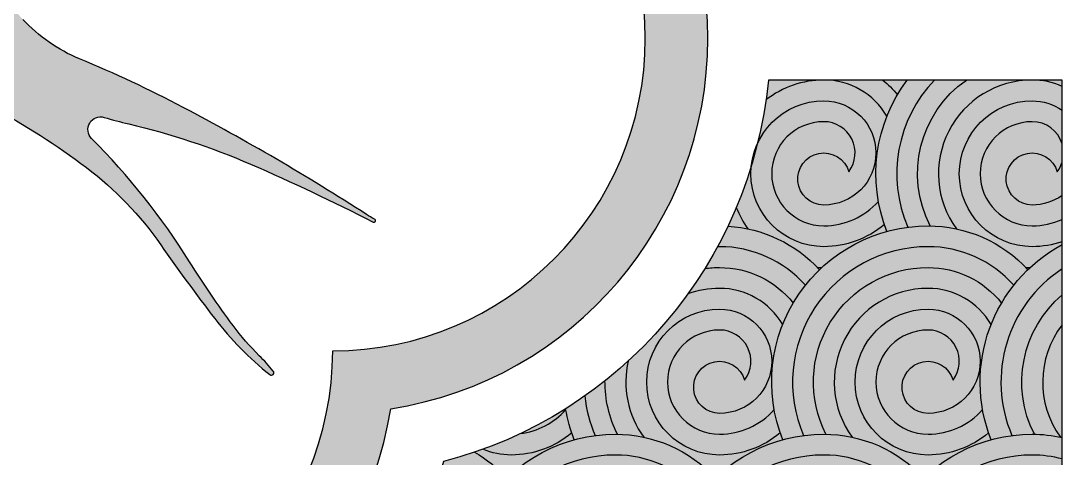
# Model space of a CAD drawing. Extents: x 46226 to 52544, y 29429 to 32275.
# Drawn here: x 46727.6 to 47227.2, y 31057.4 to 31267.3 of the extents above; entities that cross this region are included whole.
import ezdxf

# ---------------------------------------------------------------- set-up
doc = ezdxf.new("R2010")
doc.units = 0
doc.header["$LTSCALE"] = 1000
doc.header["$MEASUREMENT"] = 0

# ---------------------------------------------------------------- blocks, each defined once
blk = doc.blocks.new('dmgyxywl')
h = blk.add_hatch(color=42)
h.dxf.hatch_style = 1
h.paths.add_polyline_path([(885.6627537302338, -470.0000000000036, 1), (885.6627537302265, -540.0000000000036, 0.1773689056997282), (914.7272715136933, -529.3548221653837, -0.03835781439934827), (911.8394341135936, -518.2331961664277, -0.2144235957345806), (885.6627537302411, -530.0000000000036, -1), (885.6627537302265, -480.0000000000036, -0.6180339887500126), (897.6627537302338, -504.0000000000073, 2.000000000000271), (885.6627537302265, -520.0000000000036, 1)])
edge = h.paths.add_edge_path()
edge.add_arc((650.0000000038708, -439.9999999923239), 210.0000000000061, 334.5855797600526, 337.2578228473365)
edge.add_arc((885.6627537302338, -505.0000000000036), 44.99999999999861, 201.0768056601477, 215.9760102486712)
edge.add_arc((835.6627537302338, -595.0000000000109), 65.00000000000489, 77.93789907701158, 86.45864588290758)
edge = h.paths.add_edge_path()
edge.add_line((859.045449603902, -460), (885.6627537302411, -460.0000000000036))
edge.add_arc((885.6627537302338, -505.0000000000036), 44.99999999999861, 89.99999999999073, 128.0835778509475)
edge.add_arc((650.0000000002328, -439.9999999999454), 210.0000000000061, 351.9025606648682, 354.5349762000792)
h = blk.add_hatch(color=42)
h.dxf.hatch_style = 1
h.paths.add_polyline_path([(913.9470249776932, -460), (885.6627537302411, -460.0000000000036, -0.2671563228268993), (915.921716911238, -477.4103681900124, -0.03835781439931608), (920.9546715903343, -467.080821398984, 0.05551605231046319)])
h = blk.add_hatch(color=42)
h.dxf.hatch_style = 1
edge = h.paths.add_edge_path()
edge.add_line((1000, -490.5905363818274), (1000, -474.5196833667105))
edge.add_arc((985.6627537302265, -495.0000000000036), 25, 55.00605602297951, 89.99999999999166)
edge.add_arc((985.6627537302265, -505.0000000000036), 34.99999999999818, 89.99999999999405, 270.000000000006)
edge.add_arc((985.6627537302338, -495.0000000000036), 44.99999999999679, 269.9999999999907, 288.5786107315442)
edge.add_line((1000, -537.6549337052602), (1000, -526.9287232660572))
edge.add_arc((985.6627537302338, -494.9999999999927), 35.00000000001314, 270, 294.1819463046243, ccw=False)
edge.add_arc((985.6627537302265, -505.0000000000036), 25.00000000000182, 89.99999999999159, 270.00000000000836, ccw=False)
edge.add_arc((985.6627537302265, -495.0000000000073), 15.00000000000582, 17.0954391381606, 90, ccw=False)
edge = h.paths.add_edge_path()
edge.add_line((1000, -515.4803166332931), (1000, -499.4094636181871))
edge.add_arc((985.6627537302265, -495.0000000000073), 15.00000000000582, 323.13010235417266, 342.90456086183946, ccw=False)
edge.add_arc((985.6627537302265, -507.4999999999964), 12.5000000000043, 16.26020470825459, 270)
edge.add_arc((985.6627537302265, -495.0000000000036), 25, 270.0000000000084, 304.993943977042)
edge = h.paths.add_edge_path()
edge.add_line((985.6627537302411, -460.0000000000036), (954.0399771285447, -460))
edge.add_arc((985.6627537302193, -504.9999999999927), 54.99999999998902, 125.0968012275811, 207.0449473588073)
edge.add_arc((935.6627537302338, -595.0000000000109), 65.00000000000489, 77.9378990770116, 89.10593422333181, ccw=False)
edge.add_arc((985.6627537302338, -505.0000000000036), 44.99999999999861, 89.99999999999068, 215.9760102486712, ccw=False)
edge = h.paths.add_edge_path()
edge.add_line((938.7585961319928, -460), (925.6627537302411, -460))
edge.add_arc((985.6627537302411, -505.0000000000109), 75.00000000000769, 143.1301023541493, 201.6246339271363)
edge.add_arc((935.6627537302338, -605.0000000000109), 75.00000000000679, 97.45561070894001, 105.2452637187024, ccw=False)
edge.add_arc((985.6627537302265, -505.0000000000036), 65.00000000000031, 136.1869385395942, 203.2267108443493, ccw=False)
h = blk.add_hatch(color=42)
h.dxf.hatch_style = 1
h.paths.add_polyline_path([(835.6627537302338, -570.0000000000036, 1), (835.6627537302265, -640.0000000000036, 0.1773689056997282), (864.7272715136933, -629.3548221653837, -0.03835781439934827), (861.8394341135936, -618.2331961664277, -0.2144235957345806), (835.6627537302411, -630.0000000000036, -1), (835.6627537302265, -580.0000000000036, -0.6180339887500126), (847.6627537302338, -604.0000000000073, 2.000000000000271), (835.6627537302265, -620.0000000000036, 1)])
edge = h.paths.add_edge_path()
edge.add_arc((650.0000000100335, -439.9999999938336), 210.0000000000062, 302.154030932379, 305.1837943595606)
edge.add_arc((835.6627537302265, -605.0000000000036), 65.00000000000031, 185.8584802587877, 203.2267108443493)
edge.add_arc((785.6627537302338, -705.0000000000109), 75.00000000000679, 97.45561070893994, 105.2452637187024)
edge.add_arc((835.6627537302411, -605.0000000000109), 75.00000000000769, 189.8190541239863, 201.6246339271363, ccw=False)
edge = h.paths.add_edge_path()
edge.add_arc((650.0000000007494, -439.9999999990323), 210.0000000000061, 331.5606985035121, 334.5855797622582)
edge.add_arc((835.6627537302265, -595.0000000000073), 65.00000000000321, 42.53726890509529, 86.458645882626, ccw=False)
edge.add_arc((935.6627537302193, -605.0000000000437), 75.00000000001478, 134.0065524864345, 141.6907281251619)
edge.add_arc((835.6627537302265, -595.0000000000073), 55.00000000000279, 41.56798078502355, 90.00000000001515)
edge.add_arc((835.6627537302265, -605.0000000000036), 65.00000000000031, 90.00000000001283, 90.88601261034707)
edge = h.paths.add_edge_path()
edge.add_arc((650.0000000008877, -439.999999999065), 210.0000000000062, 324.2663298926593, 328.2661094769153)
edge.add_arc((835.6627537302193, -604.9999999999927), 54.99999999998902, 89.99999999991661, 97.37265214370598, ccw=False)
edge.add_arc((835.6627537302338, -595.0000000000109), 45.00000000000598, 38.34726389134528, 89.99999999991661, ccw=False)
edge.add_arc((935.6627537302629, -605.0000000000146), 75.00000000002514, 149.6295375079852, 158.4161933700318)
edge.add_arc((835.6627537302338, -595.0000000000073), 35.00000000000311, 30.16957349167917, 89.99999999998808)
edge.add_arc((835.6627537302338, -605.0000000000036), 44.99999999999861, 89.99999999999076, 109.737829856821)
edge = h.paths.add_edge_path()
edge.add_arc((650.0000000072978, -439.999999994372), 210.0000000000061, 308.4783833879363, 312.4781629700532)
edge.add_arc((835.6627537302338, -605.0000000000036), 44.99999999999861, 167.006663018195, 215.9760102486712)
edge.add_arc((785.6627537302338, -695.0000000000109), 65.00000000000489, 77.93789907701158, 89.10593422333179)
edge.add_arc((835.6627537302193, -604.9999999999927), 54.99999999998902, 179.3718407229323, 207.0449473588073, ccw=False)
h = blk.add_hatch(color=42)
h.dxf.hatch_style = 1
h.paths.add_polyline_path([(935.6627537300956, -530.0000000000036, 0.5296103715122856), (865.941394180234, -632.6393202250074, -0.03400186756233257), (875.9309005918622, -630.6340734308214, -0.5385948708638986), (935.662753730212, -540.0000000000036, -0.2145275598044311), (976.8120488795903, -558.5070485064498, -0.03354111080086578), (983.5572063761792, -551.055473540564, 0.2101075844913805)])
h.paths.add_polyline_path([(935.6627537302993, -550.0000000000036, 0.5602845657230627), (886.6769980177487, -630.0079134930675, -0.04876835376769231), (899.2459174151008, -631.4350909360401, -0.6126568142648919), (935.6627537302411, -560.0000000000036, -0.2671563228269033), (965.921716911238, -577.4103681900197, -0.03835781439933054), (970.9546715903416, -567.080821398984, 0.2292727617895306)], flags=17)
h.paths.add_polyline_path([(935.6627537302338, -570.0000000000036, 1), (935.6627537302265, -640.0000000000036, 0.1773689056997282), (964.7272715136933, -629.3548221653837, -0.03835781439934827), (961.8394341135936, -618.2331961664277, -0.2144235957345806), (935.6627537302411, -630.0000000000036, -1), (935.6627537302265, -580.0000000000036, -0.6180339887500126), (947.6627537302338, -604.0000000000073, 2.000000000000271), (935.6627537302265, -620.0000000000036, 1)])
h = blk.add_hatch(color=42)
h.dxf.hatch_style = 1
edge = h.paths.add_edge_path()
edge.add_line((1000, -550.6569415989798), (1000, -539.0214580611537))
edge.add_arc((1035.662753730241, -605.0000000000109), 75.00000000000769, 118.3921303085559, 201.6246339271363)
edge.add_arc((985.6627537302338, -705.0000000000109), 75.00000000000679, 97.45561070894001, 105.2452637187024, ccw=False)
edge.add_arc((1035.662753730227, -605.0000000000036), 65.00000000000031, 123.27497763865821, 203.2267108443493, ccw=False)
edge = h.paths.add_edge_path()
edge.add_line((1000, -577.5560936385446), (1000, -563.129150995268))
edge.add_arc((1035.662753730219, -604.9999999999927), 54.99999999998902, 130.4221084661367, 207.0449473588073)
edge.add_arc((985.6627537302338, -695.0000000000109), 65.00000000000489, 77.9378990770116, 89.10593422333181, ccw=False)
edge.add_arc((1035.662753730234, -605.0000000000036), 44.99999999999861, 142.4202877184923, 215.9760102486712, ccw=False)
h = blk.add_hatch(color=42)
h.dxf.hatch_style = 1
edge = h.paths.add_edge_path()
edge.add_arc((650.0000000068394, -439.9999999975771), 210.0000000000062, 290.068834558901, 295.3825002153145)
edge.add_arc((735.6627537302411, -595.0000000000073), 34.99999999999623, 277.1488797863952, 318.409240233315)
edge.add_arc((835.6627537302193, -605.0000000000437), 74.99999999997992, 190.1626203549432, 198.9492762169941)
edge.add_arc((735.6627537302338, -595.0000000000036), 44.9999999999965, 269.9999999999907, 310.23154983365197, ccw=False)
edge.add_arc((735.6627537302265, -605.0000000000036), 35, 247.1316985825018, 270.00000000000597, ccw=False)
h = blk.add_hatch(color=42)
h.dxf.hatch_style = 1
h.paths.add_polyline_path([(785.6627537300956, -630.0000000000036, 0.5296103715122856), (715.941394180234, -732.6393202250074, -0.03400186756233257), (725.9309005918622, -730.6340734308214, -0.5385948708638986), (785.662753730212, -640.0000000000036, -0.2145275598044311), (826.8120488795903, -658.5070485064498, -0.03354111080086578), (833.5572063761792, -651.055473540564, 0.2101075844913805)])
h.paths.add_polyline_path([(785.6627537302993, -650.0000000000036, 0.5602845657230627), (736.6769980177487, -730.0079134930675, -0.04876835376769231), (749.2459174151008, -731.4350909360401, -0.6126568142648919), (785.6627537302411, -660.0000000000036, -0.2671563228269033), (815.921716911238, -677.4103681900197, -0.03835781439933054), (820.9546715903416, -667.080821398984, 0.2292727617895306)], flags=17)
h.paths.add_polyline_path([(785.6627537302338, -670.0000000000036, 1), (785.6627537302265, -740.0000000000036, 0.1773689056997282), (814.7272715136933, -729.3548221653837, -0.03835781439934827), (811.8394341135936, -718.2331961664277, -0.2144235957345806), (785.6627537302411, -730.0000000000036, -1), (785.6627537302265, -680.0000000000036, -0.6180339887500126), (797.6627537302338, -704.0000000000073, 2.000000000000271), (785.6627537302265, -720.0000000000036, 1)])
h = blk.add_hatch(color=42)
h.dxf.hatch_style = 1
h.paths.add_polyline_path([(885.6627537300956, -630.0000000000036, 0.5296103715122856), (815.941394180234, -732.6393202250074, -0.03400186756233257), (825.9309005918622, -730.6340734308214, -0.5385948708638986), (885.662753730212, -640.0000000000036, -0.2145275598044311), (926.8120488795903, -658.5070485064498, -0.03354111080086578), (933.5572063761792, -651.055473540564, 0.2101075844913805)])
h.paths.add_polyline_path([(885.6627537302993, -650.0000000000036, 0.5602845657230627), (836.6769980177487, -730.0079134930675, -0.04876835376769231), (849.2459174151008, -731.4350909360401, -0.6126568142648919), (885.6627537302411, -660.0000000000036, -0.2671563228269033), (915.921716911238, -677.4103681900197, -0.03835781439933054), (920.9546715903416, -667.080821398984, 0.2292727617895306)], flags=17)
h.paths.add_polyline_path([(885.6627537302338, -670.0000000000036, 1), (885.6627537302265, -740.0000000000036, 0.1773689056997282), (914.7272715136933, -729.3548221653837, -0.03835781439934827), (911.8394341135936, -718.2331961664277, -0.2144235957345806), (885.6627537302411, -730.0000000000036, -1), (885.6627537302265, -680.0000000000036, -0.6180339887500126), (897.6627537302338, -704.0000000000073, 2.000000000000271), (885.6627537302265, -720.0000000000036, 1)])
h = blk.add_hatch(color=42)
h.dxf.hatch_style = 1
edge = h.paths.add_edge_path()
edge.add_line((1000, -641.9015690495544), (1000, -631.6009198063584))
edge.add_arc((985.6627537302265, -695.0000000000073), 65.00000000000321, 77.25730859235688, 90.00000000011543)
edge.add_arc((985.6627537302411, -705.0000000000109), 75.00000000000769, 90.00000000011117, 201.6246339271363)
edge.add_arc((935.6627537302338, -805.0000000000109), 75.00000000000679, 97.45561070894001, 105.2452637187024, ccw=False)
edge.add_arc((985.6627537302265, -705.0000000000036), 65.00000000000031, 90.00000000001279, 203.2267108443493, ccw=False)
edge.add_arc((985.6627537302265, -695.0000000000073), 55.00000000000279, 74.88975112758868, 90.00000000001518, ccw=False)
edge = h.paths.add_edge_path()
edge.add_line((1000, -663.0712767339537), (1000, -652.3450662947434))
edge.add_arc((985.6627537302338, -695.0000000000109), 45.00000000000598, 71.42138926846027, 89.99999999991662)
edge.add_arc((985.6627537302193, -704.9999999999927), 54.99999999998902, 89.99999999991662, 207.0449473588073)
edge.add_arc((935.6627537302338, -795.0000000000109), 65.00000000000489, 77.9378990770116, 89.10593422333181, ccw=False)
edge.add_arc((985.6627537302338, -705.0000000000036), 44.99999999999861, 89.99999999999068, 215.9760102486712, ccw=False)
edge.add_arc((985.6627537302338, -695.0000000000073), 35.00000000000311, 65.81805369536829, 89.99999999998812, ccw=False)
edge = h.paths.add_edge_path()
edge.add_line((1000, -715.4803166332931), (1000, -699.4094636181762))
edge.add_arc((985.6627537302265, -695.0000000000036), 15.00000000000236, 323.1301023541615, 342.90456086186595, ccw=False)
edge.add_arc((985.6627537302265, -707.5), 12.50000000000193, 16.2602047082706, 270.0000000000001)
edge.add_arc((985.6627537302265, -695.0000000000036), 25, 270.0000000000084, 304.993943977042)
edge = h.paths.add_edge_path()
edge.add_line((1000, -737.6549337052638), (1000, -726.9287232660536))
edge.add_arc((985.6627537302338, -695), 35.00000000000316, 270, 294.18194630463165, ccw=False)
edge.add_arc((985.6627537302265, -705.0000000000036), 25.00000000000182, 89.99999999999159, 270.00000000000836, ccw=False)
edge.add_arc((985.6627537302265, -695.0000000000036), 15.00000000000276, 17.095439138107395, 90, ccw=False)
edge.add_line((1000, -690.5905363818383), (1000, -674.5196833667105))
edge.add_arc((985.6627537302265, -695), 24.99999999999745, 55.0060560229664, 89.99999999998334)
edge.add_arc((985.6627537302265, -705.0000000000036), 34.99999999999818, 89.99999999999405, 270.000000000006)
edge.add_arc((985.6627537302411, -695.0000000000036), 44.99999999999771, 269.9999999999815, 288.5786107315339)
h = blk.add_hatch(color=42)
h.dxf.hatch_style = 1
edge = h.paths.add_edge_path()
edge.add_arc((649.9999999932625, -440.0000000018372), 210.0000000000062, 284.8049397042183, 288.9157934043822)
edge.add_arc((685.6627537302265, -695.0000000000073), 65.00000000000321, 42.53726890509529, 60.08681777884328, ccw=False)
edge.add_arc((785.6627537302193, -705.0000000000437), 75.00000000001478, 134.0065524864345, 141.6907281251619)
edge.add_arc((685.6627537302265, -695.0000000000073), 55.00000000000279, 41.56798078502358, 70.89848405411118)
edge = h.paths.add_edge_path()
edge.add_arc((500.000000011576, -589.9999999658066), 209.9999999999992, 339.9537906880102, 342.6825770567418)
edge.add_arc((685.6627537302338, -695.0000000000109), 45.00000000000598, 38.34726389134528, 70.77436011584092, ccw=False)
edge.add_arc((785.6627537302629, -705.0000000000146), 75.00000000002514, 149.6295375079852, 158.4161933700318)
edge.add_arc((685.6627537302338, -695.0000000000073), 35.00000000000311, 30.16957349167917, 70.61897504304217)
edge = h.paths.add_edge_path()
edge.add_arc((500.0000000066866, -589.9999999898064), 209.9999999999992, 319.1254991670868, 321.9222942699828)
edge.add_arc((685.6627537302338, -705.0000000000036), 25, 215.4877479380364, 270)
edge.add_arc((685.6627537302411, -695.0000000000073), 34.99999999999623, 270, 318.409240233315)
edge.add_arc((785.6627537302193, -705.0000000000437), 74.99999999997992, 190.1626203549432, 198.9492762169941)
edge.add_arc((685.6627537302338, -695.0000000000036), 44.9999999999965, 269.9999999999907, 310.23154983365197, ccw=False)
edge.add_arc((685.6627537302265, -705.0000000000036), 35, 219.8449228837463, 270.00000000000597, ccw=False)
edge = h.paths.add_edge_path()
edge.add_arc((500.0000000075306, -589.9999999865431), 209.9999999999991, 325.5751059687954, 329.7680797704368)
edge.add_arc((685.6627537302193, -707.5), 12.50000000000339, 16.26020470828672, 109.74982804162809, ccw=False)
edge.add_arc((685.6627537303866, -695.0000000004766), 14.99999999958752, 323.1301023552343, 435.1811853152982)
edge.add_arc((499.9999999931024, -590.0000000119908), 209.9999999999981, 334.4723142929128, 337.2227603424911)
edge.add_arc((685.6627537302193, -695.0000000000036), 24.99999999999975, -89.99999999998329, 71.43182685168352, ccw=False)
edge.add_arc((685.6627537302193, -707.5), 12.50000000000339, 185.593357603436, 270.00000000003337, ccw=False)
at = {"color": 42}
for points in [[(915.921716911238, -477.410368190016, 0.2671563228269722), (885.6627537302338, -460.0000000000036, 0.1677175214173314), (857.9062903167069, -469.5799669851476, 0.1677175214173314)], [(915.941394180234, -532.6393202250074, -0.2609209947153593), (925.6627537302411, -460, -0.2609209947153593)], [(913.9470249776932, -460, -0.0555160523104347), (920.9546715903343, -467.0808213989803)], [(938.7585961319928, -460, 0.3011551077134054), (925.9309005918622, -530.6340734308214)], [(936.6769980177487, -530.0079134930675, -0.3736268179521455), (954.0399771285374, -460, -0.3736268179521455)], [(1000, -463.0712767339537, 0.1059069629637449), (985.6627537302338, -460.0000000000036, 0.6126568142647957), (949.2459174150936, -531.4350909360364)], [(914.7272715136933, -529.3548221653837, -0.1773689056996906), (885.6627537302338, -540.0000000000036, -1), (885.6627537302338, -470.0000000000036, -1), (885.6627537302338, -520.0000000000036, -2.000000000000667), (897.6627537302338, -504.0000000000073, 0.6180339887498865), (885.6627537302338, -480.0000000000036, 1), (885.6627537302338, -530.0000000000036, 0.2144235957345824), (911.8394341135863, -518.2331961664277)], [(1000, -537.6549337052638, -0.08124252033361004), (985.6627537302338, -540.0000000000036, -1), (985.6627537302338, -470.0000000000036, -0.153887670797803), (1000, -474.5196833667069, -0.153887670797803)], [(1000, -490.5905363818129, 0.329288897819414), (985.6627537302338, -480.0000000000036, 1), (985.6627537302338, -530.0000000000036, 0.1059069629637611), (1000, -526.9287232660499)], [(1000, -515.4803166333004, -0.1538876707978201), (985.6627537302338, -520.0000000000036, -2.000000000000667), (997.6627537302338, -504.0000000000073, 0.08649710552403335), (1000, -499.4094636181944, 0.08649710552403335)], [(843.6732901161377, -521.1828596175365, 0.06510178320199721), (849.2459174150936, -531.4350909360364)], [(839.677735014775, -530.1241190789333, -0.1940243132215757), (883.557206376172, -551.0554735405567)], [(865.941394180234, -632.6393202250074, -0.5296103715128742), (935.6627537302338, -530.0000000000036, -0.2101075844907978), (983.557206376172, -551.0554735405567, -0.2101075844907978)], [(965.941394180234, -632.6393202250074, -0.3800266627641523), (1000, -539.0214580611573, -0.3800266627641523)], [(876.8120488795903, -558.5070485064498, 0.2145275598043499), (835.6627537302338, -540.0000000000036, 0.003865978571011335), (834.6576443691301, -540.0077715786574, 0.003865978571011335)], [(976.8120488795903, -558.5070485064498, 0.2145275598043432), (935.6627537302338, -540.0000000000036, 0.5385948708639797), (875.9309005918622, -630.6340734308214)], [(828.6050301326395, -550.4547111326683, -0.03218036513493987), (835.6627537302338, -550.0000000000036, -0.2292727617898945), (870.9546715903343, -567.0808213989803)], [(886.6769980177487, -630.0079134930675, -0.5602845657226486), (935.6627537302338, -550.0000000000036, -0.2292727617898945), (970.9546715903343, -567.0808213989803, -0.2292727617898945)], [(882.4569485359389, -549.8856637809513, 0.01238804775090993), (884.6840423793474, -549.9893556754505, 0.01238804775090993)], [(1000, -550.6569415989761, 0.3637317493495718), (975.9309005918622, -630.6340734308214)], [(982.4569485359389, -549.8856637809513, 0.01238804775090993), (984.6840423793474, -549.9893556754505, 0.01238804775090993)], [(865.921716911238, -577.410368190016, 0.2671563228269722), (835.6627537302338, -560.0000000000036, 0.08633608932878542), (820.465497912126, -562.6438503213685, 0.08633608932878542)], [(965.921716911238, -577.410368190016, 0.2671563228269426), (935.6627537302338, -560.0000000000036, 0.6126568142647957), (899.2459174150936, -631.4350909360364)], [(986.6769980177487, -630.0079134930675, -0.3473703237370984), (1000, -563.1291509952644, -0.3473703237370984)], [(864.7272715136933, -629.3548221653837, -0.1773689056996906), (835.6627537302338, -640.0000000000036, -1), (835.6627537302338, -570.0000000000036, -1), (835.6627537302338, -620.0000000000036, -2.000000000000667), (847.6627537302338, -604.0000000000073, 0.6180339887498865), (835.6627537302338, -580.0000000000036, 1), (835.6627537302338, -630.0000000000036, 0.2144235957345824), (861.8394341135863, -618.2331961664277)], [(964.7272715136933, -629.3548221653837, -0.1773689056996906), (935.6627537302338, -640.0000000000036, -1), (935.6627537302338, -570.0000000000036, -1), (935.6627537302338, -620.0000000000036, -2.000000000000667), (947.6627537302338, -604.0000000000073, 0.6180339887498865), (935.6627537302338, -580.0000000000036, 1), (935.6627537302338, -630.0000000000036, 0.2144235957345824), (961.8394341135863, -618.2331961664277)], [(1000, -577.5560936385409, 0.3324411620651938), (999.2459174150936, -631.4350909360364)], [(791.8149239152626, -594.8823016195674, 0.2169812345816459), (799.2459174150936, -631.4350909360364)], [(786.6769980177487, -630.0079134930675, -0.1213369684709013), (780.6660591196633, -604.3970224614714, -0.1213369684709013)], [(771.0022457930536, -611.6346599993558, 0.07592861297390277), (775.9309005918622, -630.6340734308214)], [(740.018433838246, -629.7279145759858, 0.1820028833941562), (761.8394341135863, -618.2331961664277)], [(765.941394180234, -632.6393202250074, -0.05155716878191027), (761.7614107603658, -617.790289568653, -0.05155716878191027)], [(764.7272715136933, -629.3548221653837, -0.1773689056996873), (735.6627537302338, -640.0000000000036, -0.1001142687065662), (722.0612549862853, -637.2490190845965, -0.1001142687065662)], [(715.941394180234, -732.6393202250074, -0.5296103715128742), (785.6627537302338, -630.0000000000036, -0.2101075844907978), (833.557206376172, -651.0554735405567, -0.2101075844907978)], [(815.941394180234, -732.6393202250074, -0.5296103715128742), (885.6627537302338, -630.0000000000036, -0.2101075844907978), (933.557206376172, -651.0554735405567, -0.2101075844907978)], [(915.941394180234, -732.6393202250074, -0.5296103715129522), (985.6627537302338, -630.0000000000036, -0.05565784578429536), (1000, -631.6009198063621, -0.05565784578429536)], [(718.077420186084, -638.659167573107, -0.0767243723206992), (733.557206376172, -651.0554735405567)], [(826.8120488795903, -658.5070485064498, 0.2145275598043432), (785.6627537302338, -640.0000000000036, 0.5385948708639797), (725.9309005918622, -730.6340734308214)], [(926.8120488795903, -658.5070485064498, 0.2145275598043432), (885.6627537302338, -640.0000000000036, 0.5385948708639797), (825.9309005918622, -730.6340734308214)], [(1000, -641.9015690495544, 0.06602659611145333), (985.6627537302338, -640.0000000000036, 0.5385948708639797), (925.9309005918622, -730.6340734308214)]]:
    blk.add_lwpolyline(points, format="xyb", dxfattribs=at)

msp = doc.modelspace()

# ---------------------------------------------------------------- hatches: boundary and pattern name
h = msp.add_hatch(color=51)
h.dxf.hatch_style = 1
edge = h.paths.add_edge_path()
edge.add_line((46707.18642155037, 31617.92162212654), (46707.18642155037, 31698.87617252367))
edge.add_line((46707.18642155037, 31698.87617252367), (46227.18642155037, 31698.87617252367))
edge.add_line((46227.18642155037, 31698.87617252367), (46227.18642155037, 31278.87617252367))
edge.add_line((46227.18642155037, 31278.87617252367), (46368.14097194671, 31278.87617252367))
edge.add_arc((46577.18642155038, 31258.87617252365), 210.0000000000021, 104.663584382567, 174.5349762000892, ccw=False)
edge.add_arc((46727.18642155058, 31408.87617252289), 210.0000000000016, 95.46502379996372, 165.3364156170637, ccw=False)
edge = h.paths.add_edge_path()
edge.add_arc((46577.18642155037, 31258.87617252365), 209.9999999999978, 185.4650237998999, 255.3364156175108, ccw=False)
edge.add_line((46368.1409719467, 31238.87617252367), (46227.18642155037, 31238.87617252367))
edge.add_line((46227.18642155037, 31238.87617252367), (46227.18642155037, 30818.87617252367))
edge.add_line((46227.18642155037, 30818.87617252367), (46707.18642155037, 30818.87617252367))
edge.add_line((46707.18642155037, 30818.87617252367), (46707.18642155037, 30899.83072292248))
edge.add_arc((46727.18642155038, 31108.87617252615), 210.0000000000011, 194.6635843834462, 264.53497620009216, ccw=False)
edge = h.paths.add_edge_path()
edge.add_line((47227.18642155037, 31238.87617252367), (47086.23187115428, 31238.87617252367))
edge.add_arc((46877.1864215506, 31258.87617252367), 210.0000000000076, 284.66358438242514, 354.5349762000943, ccw=False)
edge.add_arc((46727.18642155038, 31108.87617252615), 209.9999999999987, 275.4650237999039, 345.33641561654133, ccw=False)
edge.add_line((46747.18642155037, 30899.83072292248), (46747.18642155037, 30818.87617252367))
edge.add_line((46747.18642155037, 30818.87617252367), (47227.18642155037, 30818.87617252367))
edge.add_line((47227.18642155037, 30818.87617252367), (47227.18642155037, 31238.87617252367))
edge = h.paths.add_edge_path()
edge.add_line((47227.18642155037, 31698.87617252367), (46747.18642155037, 31698.87617252367))
edge.add_line((46747.18642155037, 31698.87617252367), (46747.18642155037, 31617.92162212658))
edge.add_arc((46727.18642155058, 31408.87617252289), 210.000000000002, 14.663584382930026, 84.53497620015202, ccw=False)
edge.add_arc((46877.1864215506, 31258.87617252368), 210.0000000000048, 5.46502379990369, 75.3364156173779, ccw=False)
edge.add_line((47086.23187115428, 31278.87617252367), (47227.18642155037, 31278.87617252367))
edge.add_line((47227.18642155037, 31278.87617252367), (47227.18642155037, 31698.87617252367))
h = msp.add_hatch(color=254)
h.dxf.hatch_style = 1
h.paths.add_polyline_path([(46549.35160254428, 31436.71099152965, 0.8556546004009121), (46549.35160254441, 31081.04135351764, 0.8556546003993958), (46905.02124055634, 31081.04135351756, 0.8556546004036865), (46905.02124055639, 31436.71099152977, 0.8556546004022098)])
h.paths.add_polyline_path([(46877.18642155038, 31408.87617252367, -1), (46877.18642155038, 31108.87617252367, -1), (46577.18642155038, 31108.87617252365, -1), (46577.18642155038, 31408.87617252365, -1)], flags=16)
h.paths.add_polyline_path([(46704.70270969595, 31371.03693620478, -0.1147956491272128), (46745.83981079119, 31361.60812090552, -0.01069878100157752), (46821.32071562599, 31322.76173029744, 0.1842859076422971), (46920.57807275815, 31309.56145084543, -0.9090717875825481), (46922.8856675816, 31308.13954147078, -0.1307130833091324), (46920.46503687525, 31305.36287941524, -0.2066723160404875), (46853.82834962484, 31292.80721127314, 0.1662269813830174), (46847.51284557065, 31292.12201160391, -0.289938932934573), (46800.03352928149, 31298.1791271064, 0.4474642338786561), (46793.05466910713, 31297.12297771797, -0.2939178679181103), (46774.85111579924, 31288.99492638496, -0.1911743063039638), (46752.43357062594, 31302.11705000764, 0.487607083413312), (46746.03598730784, 31302.11705000764, -0.3622889812143235), (46714.69497560566, 31295.36458774608, 0.3179479443245795), (46707.68604328722, 31294.42880917903, 0.0400841642402771), (46728.52869258367, 31267.97627548667, 0.1080930211900639), (46755.72487835187, 31249.04978410291, -0.02294371739465794), (46805.48207111019, 31225.71527296149, -0.02210870337401234), (46893.47687958635, 31174.32243179665, 0.02436639814055726), (46897.33301293676, 31172.09355767476, -1), (46896.59626415874, 31170.66211122834, 0.01674269667692697), (46837.80184265591, 31198.47320272952, 0.04455159858381966), (46779.33823349116, 31217.80247935856, -0.01449107154613001), (46767.55402158214, 31220.92778302737, 0.7764484635887033), (46761.52208015748, 31210.83274544063, -0.05541379522992706), (46808.56110487778, 31151.59597145823, 0.01896871283246981), (46829.43718732278, 31120.97267400926, 0.04004196600580057), (46841.99637607515, 31106.54630077879, -0.02803013027092206), (46848.70971690645, 31099.1985683999, -0.898084470048896), (46847.01736277261, 31097.485259392, -0.06118046393122457), (46820.62304188252, 31124.34669756709, -0.01135297042142729), (46794.67325804041, 31159.80969211454, 0.07844495671542412), (46759.11542415345, 31196.8057492726, 0.08082624056744107), (46664.24930764196, 31247.08341751876), (46656.45443099229, 31235.67855329773), (46673.80835778144, 31212.30422838393), (46664.95812576829, 31202.45736847526, -0.0211572615274939), (46675.24969795943, 31190.67086523429, -0.2707015427016677), (46685.21613720415, 31123.24507992118, 0.002626038664191349), (46682.22431265459, 31115.68278694042, -0.9814691999754309), (46678.8806440189, 31116.91383807576, 0.02178634507408432), (46680.40317898601, 31122.00659275067, 0.2058229804284108), (46674.11208643701, 31161.22943264558, 0.07509449236605069), (46633.19822678811, 31208.35840469518, -0.04862885247117039), (46590.03797797377, 31253.07856606045, -0.1157555504988295), (46575.74504166563, 31283.43997564119, -0.2133750996242396), (46582.32181958367, 31314.15351247679, -0.48794081221161), (46595.71064572373, 31314.57535256257, 0.03857120863583733), (46607.58914264935, 31302.36174204413, 0.1424492398722037), (46717.49752254228, 31250.72529326469, -0.1218751580688588), (46704.50830212905, 31268.270231257, 0.07026781988593833), (46689.39545765633, 31293.76816391802, 0.1233044205936708), (46613.33893660422, 31351.59627396366, 0.2195928836832202), (46600.2483553758, 31351.23469674729, 0.3678330666056923), (46595.48475085293, 31340.150898842, -0.7449123296223203), (46590.12235687226, 31336.56549048911, -0.2239209489824649), (46586.67378952207, 31343.90780075895, 0.1430671053463995), (46582.48845464108, 31358.31434456196), (46568.47377411349, 31370.93430342593), (46581.87374463635, 31368.32146652306), (46574.84694592639, 31380.07946496204), (46587.65007283604, 31372.54614153548, -0.04621740284403954), (46609.61565137275, 31374.43675351002, -0.2124678671768912), (46645.7917331638, 31358.05454807874, -0.1072222104477078)], flags=0)
h = msp.add_hatch(color=254)
h.dxf.hatch_style = 1
edge = h.paths.add_edge_path()
edge.add_arc((46888.24857487907, 31446.23996972889), 140.4500407877844, 241.54135560007228, 283.30796590806443, ccw=False)
edge.add_arc((45875.95480353233, 29578.6133331042), 1983.877601864697, 61.5413556000703, 63.99324204138589)
edge.add_arc((46705.00794439742, 31277.91544388638), 93.1219925679726, 63.99324204138386, 90.18780409425278)
edge.add_arc((46705.16904154018, 31228.76766917064), 142.2700313060413, 90.18780409425793, 114.6677982426238)
edge.add_arc((46609.2977676678, 31325.60068167958), 48.83710640361192, 41.64650458062665, 89.62705564221572)
edge.add_arc((46608.83774933249, 31254.9286462257), 119.5106390170554, 89.6270556422292, 100.211771933896)
edge.add_line((46587.65007283604, 31372.54614153548), (46574.84694592639, 31380.07946496204))
edge.add_line((46574.84694592639, 31380.07946496204), (46581.87374463635, 31368.32146652306))
edge.add_line((46581.87374463635, 31368.32146652306), (46568.47377411349, 31370.93430342593))
edge.add_line((46568.47377411349, 31370.93430342593), (46582.48845464108, 31358.31434456196))
edge.add_arc((46559.92194589028, 31343.94718160781), 26.75187261765285, -0.08434389922649643, 32.4832215913828, ccw=False)
edge.add_arc((46596.18448456511, 31343.8938002568), 9.510705347964471, 179.9156561006986, 230.4017517803532)
edge.add_arc((46592.26795881717, 31339.15923916732), 3.36617585870343, 230.4017517803951, 377.1332729443531)
edge.add_arc((46604.38047750523, 31342.89323757575), 9.308833138639951, 116.3525092737751, 197.1332729443703, ccw=False)
edge.add_arc((46607.18544100535, 31337.23089561654), 15.62784704113925, 66.81183950783628, 116.35250927373971, ccw=False)
edge.add_arc((46535.90318469888, 31170.82197164386), 196.661241866203, 38.69447336263261, 66.8118395078439, ccw=False)
edge.add_arc((46606.68283865951, 31227.51595875652), 105.9751481719867, 22.616702238664175, 38.69447336263238, ccw=False)
edge.add_arc((46746.45790902978, 31285.74651657461), 45.44436233052969, 202.6167022386534, 230.4113554069803)
edge.add_arc((46751.32698117738, 31465.51985524616), 217.4422592973952, 228.6208302094943, 261.0496196105278, ccw=False)
edge.add_arc((46680.69486254255, 31385.34470216235), 110.5921242724089, 219.7853402421142, 228.6208302094811, ccw=False)
edge.add_arc((46589.18090722048, 31309.13780940185), 8.497314902103554, 39.78534024211316, 143.8238878480898)
edge.add_arc((46613.38043540889, 31291.44192120597), 38.47666819037236, 143.8238878480995, 192.0033437955028)
edge.add_arc((46647.58513871045, 31298.71444174197), 73.4459587592991, 192.0033437955036, 218.4150139882881)
edge.add_arc((46840.97992366921, 31452.07979028136), 320.2707407036018, 218.4150139882883, 229.5511534349197)
edge.add_arc((46497.64104131178, 31049.35409600788), 208.9452577001713, 32.37300535031528, 49.55115343492662, ccw=False)
edge.add_arc((46631.63440012043, 31134.30033811403), 50.29443276446268, -14.148476635848283, 32.3730053503042, ccw=False)
edge.add_arc((46621.22989461861, 31136.92312966728), 61.02442671922578, 340.8592506214736, 345.8515233641823, ccw=False)
edge.add_arc((46680.56399219614, 31116.32958540118), 1.781856412164081, 160.8592506214824, 338.7159810100246)
edge.add_arc((47403.64877488829, 30834.6429254139), 774.2329484567463, 158.1141386643068, 158.7159810100425, ccw=False)
edge.add_arc((46622.52649611181, 31148.42818622167), 67.55871478372329, 338.1141386642887, 398.7022698373355)
edge.add_arc((46530.89370220881, 31075.01051498346), 184.9755933340822, 38.70226983733102, 43.55043369590878)
edge.add_line((46664.95812576829, 31202.45736847526), (46673.80835778144, 31212.30422838393))
edge.add_line((46673.80835778144, 31212.30422838393), (46656.45443099229, 31235.67855329773))
edge.add_line((46656.45443099229, 31235.67855329773), (46664.24930764196, 31247.08341751876))
edge.add_arc((46557.18671614453, 30930.43539410227), 334.2579381730796, 52.83514350299379, 71.31897233313993, ccw=False)
edge.add_arc((46659.71536827114, 31065.68408534281), 164.5395449766451, 34.893625240554684, 52.83514350299828, ccw=False)
edge.add_arc((47588.46635013445, 31713.43613494273), 967.785984221104, 214.8936252405538, 217.4954226228997)
edge.add_arc((46943.1724888736, 31218.36664148381), 154.4607290281953, 217.4954226228973, 231.4994968705472)
edge.add_arc((46847.77127963281, 31098.43304570085), 1.211069576579254, 231.4994968708562, 399.2055703321743)
edge.add_arc((46779.87030273186, 31043.04336695951), 88.83845784744172, 39.20557033233348, 45.6279213510322)
edge.add_arc((46925.64270199733, 31192.04642678726), 119.611786157312, 216.4558786605405, 225.627921351008, ccw=False)
edge.add_arc((47222.45665910337, 31411.32368838477), 488.6389431344799, 212.1090912003561, 216.4558786605535, ccw=False)
edge.add_arc((46518.61481176402, 30969.64888849754), 342.3062866619849, 32.10909120034776, 44.79602231866143)
edge.add_arc((46765.82887057262, 31215.1089794547), 6.06915323772736, 73.48603438963522, 224.7960223186562, ccw=False)
edge.add_arc((46827.35255144631, 31422.6236909767), 210.3737233055026, 253.4860343896753, 256.8069109119926)
edge.add_arc((46700.31965186173, 30880.72216000871), 346.2182518812743, 66.60318400338531, 76.80691091198372, ccw=False)
edge.add_arc((46452.04347705167, 30306.90228579152), 971.4464558395996, 62.7664002979883, 66.60318400338531, ccw=False)
edge.add_arc((46896.96461040324, 31171.37784893735), 0.8049592682216828, 242.766400298083, 422.763395393193)
edge.add_arc((46918.25968641302, 31212.74855238651), 45.72476635035146, 237.18013308422832, 242.76339539334322, ccw=False)
edge.add_arc((46268.62541366793, 30205.4806880806), 1152.863252440267, 57.18013308425811, 62.24624933679508)
edge.add_arc((46526.47914166213, 30695.5021630745), 599.139863918797, 62.24624933678744, 67.50363963690553)
edge.add_arc((46785.38895016759, 31320.67805785278), 77.52784504340873, 222.8263569850809, 247.50363963691882, ccw=False)
edge.add_arc((46882.82348365747, 31410.98671625712), 210.3779188077168, 213.6446586693939, 222.8263569850629, ccw=False)
edge.add_arc((46711.85192265017, 31289.94274830519), 6.122033406513514, 62.32880658226071, 132.8806278079459, ccw=False)
edge.add_arc((46726.31748415979, 31317.52927347908), 25.02710528074591, 242.3288065823193, 321.988381340281)
edge.add_arc((46749.23477896689, 31299.61683528456), 4.059968194392716, 38.01161865969982, 141.9883813402369, ccw=False)
edge.add_arc((46780.17508437932, 31323.80015679284), 35.21006539595601, 218.0116186597267, 261.3031850363832)
edge.add_arc((46777.63659768422, 31307.20490214754), 18.42178402341516, 261.3031850363957, 326.8192034702131)
edge.add_arc((46797.01602667768, 31294.53263379171), 4.733099983946309, 50.39196932900501, 146.8192034702061, ccw=False)
edge.add_arc((46828.55689010645, 31332.64810964501), 44.74028240855905, 230.3919693290227, 295.0676953570295)
edge.add_arc((46851.67264105536, 31283.22874953845), 9.818045051819135, 77.31645848286638, 115.0676953570181, ccw=False)
edge.add_arc((46872.6075274386, 31376.24874815107), 85.52863611627758, 257.3164584828808, 304.0246515117566)
edge.add_arc((46916.45548404835, 31311.30177257376), 7.165679717933127, 304.0246515118272, 333.8129959966014)
edge.add_arc((46921.66399129124, 31308.74033657145), 1.361413864855835, 333.8129959965291, 502.9053526246327)

# ---------------------------------------------------------------- linework, layer by layer
at = {"color": 254}
msp.add_lwpolyline([(46905.02124055634, 31081.04135351756, 0.8556546004036865), (46905.02124055639, 31436.71099152977, 0.8556546004022091), (46549.35160254428, 31436.71099152965, 0.8556546004009111), (46549.35160254441, 31081.04135351764, 0.855654600399394)], format="xyb", close=True, dxfattribs=at)
for points in [[(46877.18642155038, 31108.87617252367, 1), (46877.18642155038, 31408.87617252367, 1)], [(46664.24930764196, 31247.08341751876, -0.08082624056742224), (46759.11542415342, 31196.80574927261, -0.07844495671546006), (46794.67325804041, 31159.80969211454, 0.01135297042142524), (46820.62304188251, 31124.3466975671, 0.06118046393124218), (46847.01736277261, 31097.485259392, 0.8980844700484502), (46848.70971690645, 31099.1985683999, 0.02803013027097633), (46841.99637607513, 31106.54630077881, -0.04004196600583738), (46829.43718732276, 31120.97267400929, -0.01896871283243638), (46808.56110487779, 31151.59597145821, 0.05541379522994846), (46761.52208015748, 31210.83274544063, -0.7764484635887843), (46767.55402158214, 31220.92778302737, 0.01449107154615436), (46779.33823349118, 31217.80247935856, -0.04455159858380922), (46837.80184265591, 31198.47320272951, -0.01674269124773385), (46896.59624540593, 31170.66212087989, 0.9999737776035093), (46897.33301293676, 31172.09355767476, -0.0243663981406784), (46893.47687958633, 31174.32243179666, 0.02210870337397245), (46805.48207111034, 31225.71527296141, 0.02294371739471791), (46755.72487835189, 31249.0497841029, -0.1080930211899854), (46728.5286925837, 31267.97627548664, -0.04008416424032607)], [(46577.18642155038, 31108.87617252367, 1), (46877.18642155038, 31108.87617252367, 1)]]:
    msp.add_lwpolyline(points, format="xyb", dxfattribs=at)
at = {"color": 51}
msp.add_lwpolyline([(47227.18642155037, 31238.87617252367), (47086.23187115428, 31238.87617252367, -0.3146819522077983), (46930.34647772943, 31055.71611634366, -0.3146819522028512), (46747.18642155037, 30899.83072292248), (46747.18642155037, 30818.87617252367), (47227.18642155037, 30818.87617252367)], format="xyb", close=True, dxfattribs=at)

# ---------------------------------------------------------------- block references
msp.add_blockref('dmgyxywl', (46227.18642155037, 31698.87617252367))

doc.saveas('drawing.dxf')
